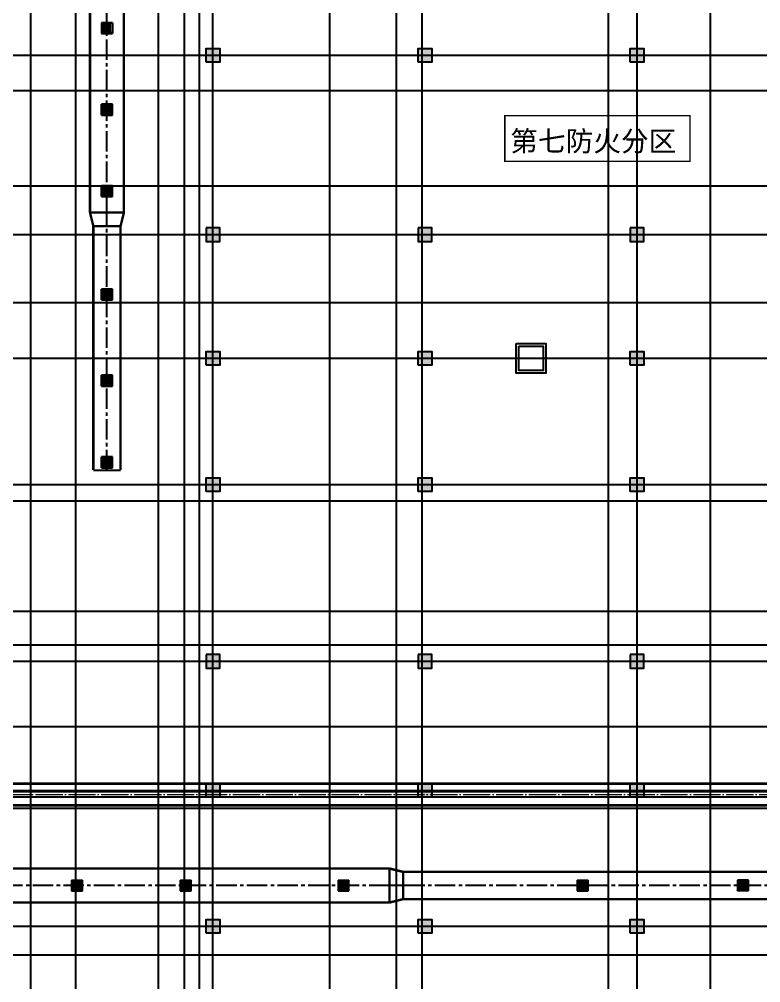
# Model space of a CAD drawing. Extents: x 369444 to 684549, y -549309 to 575337.
# Drawn here: x 484049 to 511324, y 335579 to 371032 of the extents above; entities that cross this region are included whole.
import ezdxf

# ---------------------------------------------------------------- set-up
doc = ezdxf.new("R2010")
doc.units = 0
doc.header["$LTSCALE"] = 1000
doc.header["$MEASUREMENT"] = 0
for name, pattern in [('CENTER2', [1.125, 0.75, -0.125, 0.125, -0.125]), ('DASH', [0.35, 0.25, -0.1]), ('DOTE', [2.42, 2, -0.2, 0.02, -0.2])]:
    doc.linetypes.add(name, pattern=pattern)
for name, color, linetype in [('COLUMN', 9, 'Continuous'), ('DOTE', 1, 'Continuous'), ('DUCT-排烟中心线', 5, 'CENTER2'), ('DUCT-排烟法兰', 4, 'Continuous'), ('DUCT-排烟管', 2, 'Continuous'), ('DUCT-排烟管端线', 4, 'Continuous'), ('WALL', 9, 'Continuous'), ('车库集水坑', 60, 'Continuous'), ('防火分区线', 7, 'Continuous'), ('风管标注', 3, 'Continuous')]:
    doc.layers.add(name, color=color, linetype=linetype)
doc.layers.add('DOTE2', color=122, linetype='DOTE', lineweight=9)
doc.styles.add('-黑体', font='simhei.ttf')

# ---------------------------------------------------------------- blocks, each defined once
blk = doc.blocks.new('column500')
h = blk.add_hatch(color=0)
h.dxf.hatch_style = 1
h.paths.add_polyline_path([(-216381, -381440), (-215881, -381440), (-215881, -380940), (-216381, -380940)])
at = {"color": 0}
blk.add_lwpolyline([(-216381, -381440), (-215881, -381440), (-215881, -380940), (-216381, -380940)], close=True, dxfattribs=at)
blk = doc.blocks.new('56154dghgh')
at = {"layer": '车库集水坑', "lineweight": -2}
for points in [[(525097111, 3952329891), (525098211, 3952329891), (525098211, 3952328791), (525097111, 3952328791)], [(525097211, 3952329791), (525098111, 3952329791), (525098111, 3952328891), (525097211, 3952328891)]]:
    blk.add_lwpolyline(points, close=True, dxfattribs=at)
blk = doc.blocks.new('N-风管')
at = {"color": 0}
for p, q in [((38489323119.553413, 3905465340.368528, 2600), (38489323030.664528, 3905465380.368528, 2600)), ((38489323030.664528, 3905465380.368528, 2600), (38489323030.664528, 3905464980.368528, 2600)), ((38489323430.664528, 3905465380.368528, 2600), (38489323030.664528, 3905465380.368528, 2600)), ((38489323193.627487, 3905465340.368528, 2600), (38489323193.627487, 3905465028.368528, 2600)), ((38489323267.701569, 3905465340.368528, 2600), (38489323267.701569, 3905465028.368528, 2600)), ((38489323430.664528, 3905465380.368528, 2600), (38489323341.775642, 3905465340.368528, 2600)), ((38489323030.664528, 3905464980.368528, 2600), (38489323119.553413, 3905465028.368528, 2600)), ((38489323030.664528, 3905464980.368528, 2600), (38489323430.664528, 3905464980.368528, 2600)), ((38489323430.664528, 3905464980.368528, 2600), (38489323341.775642, 3905465028.368528, 2600)), ((38489323430.664528, 3905462380.368544, 2600), (38489323030.664528, 3905462380.368544, 2600)), ((38489323030.664528, 3905462380.368544, 2600), (38489323119.553413, 3905462332.368544, 2600)), ((38489323430.664528, 3905462380.368544, 2600), (38489323341.775642, 3905462332.368544, 2600)), ((38489323430.664528, 3905461980.368544, 2600), (38489323430.664528, 3905462380.368544, 2600)), ((38489323030.664528, 3905461980.368544, 2600), (38489323119.553413, 3905462020.368544, 2600)), ((38489323193.627487, 3905462020.368544, 2600), (38489323193.627487, 3905462332.368544, 2600)), ((38489323267.701569, 3905462020.368544, 2600), (38489323267.701569, 3905462332.368544, 2600)), ((38489323341.775642, 3905462020.368544, 2600), (38489323430.664528, 3905461980.368544, 2600)), ((38489323030.664528, 3905461980.368544, 2600), (38489323430.664528, 3905461980.368544, 2600)), ((38489323430.664528, 3905459380.368544, 2600), (38489323030.664528, 3905459380.368544, 2600)), ((38489323030.664528, 3905459380.368544, 2600), (38489323119.553413, 3905459332.368544, 2600)), ((38489323193.627487, 3905459020.368544, 2600), (38489323193.627487, 3905459332.368544, 2600)), ((38489323267.701569, 3905459020.368544, 2600), (38489323267.701569, 3905459332.368544, 2600)), ((38489323430.664528, 3905459380.368544, 2600), (38489323341.775642, 3905459332.368544, 2600)), ((38489323430.664528, 3905458980.368544, 2600), (38489323430.664528, 3905459380.368544, 2600)), ((38489323030.664528, 3905458980.368544, 2600), (38489323119.553413, 3905459020.368544, 2600)), ((38489323030.664528, 3905458980.368544, 2600), (38489323430.664528, 3905458980.368544, 2600)), ((38489323341.775642, 3905459020.368544, 2600), (38489323430.664528, 3905458980.368544, 2600)), ((38489323430.664528, 3905455580, 2600), (38489323030.664528, 3905455580, 2600)), ((38489323030.664528, 3905455580, 2600), (38489323119.553413, 3905455532, 2600)), ((38489323193.627487, 3905455220, 2600), (38489323193.627487, 3905455532, 2600)), ((38489323267.701569, 3905455220, 2600), (38489323267.701569, 3905455532, 2600)), ((38489323430.664528, 3905455580, 2600), (38489323341.775642, 3905455532, 2600)), ((38489323430.664528, 3905455180, 2600), (38489323430.664528, 3905455580, 2600)), ((38489323030.664528, 3905455180, 2600), (38489323119.553413, 3905455220, 2600)), ((38489323030.664528, 3905455180, 2600), (38489323430.664528, 3905455180, 2600)), ((38489323341.775642, 3905455220, 2600), (38489323430.664528, 3905455180, 2600)), ((38489323430.664528, 3905452405.368588, 2600), (38489323030.664528, 3905452405.368588, 2600)), ((38489323030.664528, 3905452405.368588, 2600), (38489323119.553413, 3905452357.368588, 2600)), ((38489323193.627487, 3905452045.368588, 2600), (38489323193.627487, 3905452357.368588, 2600)), ((38489323267.701569, 3905452045.368588, 2600), (38489323267.701569, 3905452357.368588, 2600)), ((38489323430.664528, 3905452405.368588, 2600), (38489323341.775642, 3905452357.368588, 2600)), ((38489323430.664528, 3905452005.368588, 2600), (38489323430.664528, 3905452405.368588, 2600)), ((38489323030.664528, 3905452005.368588, 2600), (38489323119.553413, 3905452045.368588, 2600)), ((38489323030.664528, 3905452005.368588, 2600), (38489323430.664528, 3905452005.368588, 2600)), ((38489323341.775642, 3905452045.368588, 2600), (38489323430.664528, 3905452005.368588, 2600)), ((38489323430.664528, 3905449405.368588, 2600), (38489323030.664528, 3905449405.368588, 2600)), ((38489323030.664528, 3905449405.368588, 2600), (38489323119.553413, 3905449357.368588, 2600)), ((38489323193.627487, 3905449045.368588, 2600), (38489323193.627487, 3905449357.368588, 2600)), ((38489323267.701569, 3905449045.368588, 2600), (38489323267.701569, 3905449357.368588, 2600)), ((38489323430.664528, 3905449405.368588, 2600), (38489323341.775642, 3905449357.368588, 2600)), ((38489323430.664528, 3905449005.368588, 2600), (38489323430.664528, 3905449405.368588, 2600)), ((38489323030.664528, 3905449005.368588, 2600), (38489323119.553413, 3905449045.368588, 2600)), ((38489323030.664528, 3905449005.368588, 2600), (38489323430.664528, 3905449005.368588, 2600)), ((38489323341.775642, 3905449045.368588, 2600), (38489323430.664528, 3905449005.368588, 2600)), ((38489321930.783546, 3905433830.01368, 2600), (38489321930.783546, 3905433430.01368, 2600)), ((38489321930.783546, 3905433830.01368, 2600), (38489321970.783546, 3905433741.124792, 2600)), ((38489321970.783546, 3905433667.050717, 2600), (38489322282.783546, 3905433667.050717, 2600)), ((38489322330.783546, 3905433830.01368, 2600), (38489322282.783546, 3905433741.124792, 2600)), ((38489322330.783546, 3905433430.01368, 2600), (38489322330.783546, 3905433830.01368, 2600)), ((38489325930.283546, 3905433830.01368, 2600), (38489325930.283546, 3905433430.01368, 2600)), ((38489325930.283546, 3905433830.01368, 2600), (38489325970.283546, 3905433741.124792, 2600)), ((38489325970.283546, 3905433667.050717, 2600), (38489326282.283546, 3905433667.050717, 2600)), ((38489326330.283546, 3905433830.01368, 2600), (38489326282.283546, 3905433741.124792, 2600)), ((38489326330.283546, 3905433430.01368, 2600), (38489326330.283546, 3905433830.01368, 2600)), ((38489331730.283546, 3905433830.01368, 2600), (38489331730.283546, 3905433430.01368, 2600)), ((38489331730.283546, 3905433830.01368, 2600), (38489331770.283546, 3905433741.124792, 2600)), ((38489331770.283546, 3905433667.050717, 2600), (38489332082.283546, 3905433667.050717, 2600)), ((38489332130.283546, 3905433830.01368, 2600), (38489332082.283546, 3905433741.124792, 2600)), ((38489332130.283546, 3905433430.01368, 2600), (38489332130.283546, 3905433830.01368, 2600)), ((38489340529.783546, 3905433830.01368, 2600), (38489340529.783546, 3905433430.01368, 2600)), ((38489340529.783546, 3905433830.01368, 2600), (38489340569.783546, 3905433741.124792, 2600)), ((38489340569.783546, 3905433667.050717, 2600), (38489340881.783546, 3905433667.050717, 2600)), ((38489340929.783546, 3905433830.01368, 2600), (38489340881.783546, 3905433741.124792, 2600)), ((38489340929.783546, 3905433430.01368, 2600), (38489340929.783546, 3905433830.01368, 2600)), ((38489346430.664528, 3905433830.01368, 2600), (38489346478.664528, 3905433741.124792, 2600)), ((38489346830.664528, 3905433830.01368, 2600), (38489346430.664528, 3905433830.01368, 2600)), ((38489346430.664528, 3905433830.01368, 2600), (38489346430.664528, 3905433430.01368, 2600)), ((38489346790.664528, 3905433667.050717, 2600), (38489346478.664528, 3905433667.050717, 2600)), ((38489346790.664528, 3905433741.124792, 2600), (38489346830.664528, 3905433830.01368, 2600)), ((38489346830.664528, 3905433430.01368, 2600), (38489346830.664528, 3905433830.01368, 2600)), ((38489321970.783546, 3905433518.902569, 2600), (38489321930.783546, 3905433430.01368, 2600)), ((38489321930.783546, 3905433430.01368, 2600), (38489322330.783546, 3905433430.01368, 2600)), ((38489321970.783546, 3905433592.976644, 2600), (38489322282.783546, 3905433592.976644, 2600)), ((38489322330.783546, 3905433430.01368, 2600), (38489322282.783546, 3905433518.902569, 2600)), ((38489325970.283546, 3905433518.902569, 2600), (38489325930.283546, 3905433430.01368, 2600)), ((38489325930.283546, 3905433430.01368, 2600), (38489326330.283546, 3905433430.01368, 2600)), ((38489325970.283546, 3905433592.976644, 2600), (38489326282.283546, 3905433592.976644, 2600)), ((38489326330.283546, 3905433430.01368, 2600), (38489326282.283546, 3905433518.902569, 2600)), ((38489331770.283546, 3905433518.902569, 2600), (38489331730.283546, 3905433430.01368, 2600)), ((38489331730.283546, 3905433430.01368, 2600), (38489332130.283546, 3905433430.01368, 2600)), ((38489331770.283546, 3905433592.976644, 2600), (38489332082.283546, 3905433592.976644, 2600)), ((38489332130.283546, 3905433430.01368, 2600), (38489332082.283546, 3905433518.902569, 2600)), ((38489340569.783546, 3905433518.902569, 2600), (38489340529.783546, 3905433430.01368, 2600)), ((38489340529.783546, 3905433430.01368, 2600), (38489340929.783546, 3905433430.01368, 2600)), ((38489340569.783546, 3905433592.976644, 2600), (38489340881.783546, 3905433592.976644, 2600)), ((38489340929.783546, 3905433430.01368, 2600), (38489340881.783546, 3905433518.902569, 2600)), ((38489346430.664528, 3905433430.01368, 2600), (38489346478.664528, 3905433518.902569, 2600)), ((38489346790.664528, 3905433592.976644, 2600), (38489346478.664528, 3905433592.976644, 2600)), ((38489346830.664528, 3905433430.01368, 2600), (38489346790.664528, 3905433518.902569, 2600))]:
    blk.add_line(p, q, dxfattribs=at)
at = {"color": 0, "lineweight": 40}
for p, q in [((38489323341.775642, 3905465340.368528, 2600), (38489323119.553413, 3905465340.368528, 2600)), ((38489323119.553413, 3905465028.368528, 2600), (38489323119.553413, 3905465340.368528, 2600)), ((38489323341.775642, 3905465028.368528, 2600), (38489323341.775642, 3905465340.368528, 2600)), ((38489323119.553413, 3905465028.368528, 2600), (38489323341.775642, 3905465028.368528, 2600)), ((38489323341.775642, 3905462332.368544, 2600), (38489323119.553413, 3905462332.368544, 2600)), ((38489323119.553413, 3905462332.368544, 2600), (38489323119.553413, 3905462020.368544, 2600)), ((38489323119.553413, 3905462020.368544, 2600), (38489323341.775642, 3905462020.368544, 2600)), ((38489323341.775642, 3905462332.368544, 2600), (38489323341.775642, 3905462020.368544, 2600)), ((38489323341.775642, 3905459332.368544, 2600), (38489323119.553413, 3905459332.368544, 2600)), ((38489323119.553413, 3905459332.368544, 2600), (38489323119.553413, 3905459020.368544, 2600)), ((38489323341.775642, 3905459332.368544, 2600), (38489323341.775642, 3905459020.368544, 2600)), ((38489323119.553413, 3905459020.368544, 2600), (38489323341.775642, 3905459020.368544, 2600)), ((38489323341.775642, 3905455532, 2600), (38489323119.553413, 3905455532, 2600)), ((38489323119.553413, 3905455532, 2600), (38489323119.553413, 3905455220, 2600)), ((38489323341.775642, 3905455532, 2600), (38489323341.775642, 3905455220, 2600)), ((38489323119.553413, 3905455220, 2600), (38489323341.775642, 3905455220, 2600)), ((38489323341.775642, 3905452357.368588, 2600), (38489323119.553413, 3905452357.368588, 2600)), ((38489323119.553413, 3905452357.368588, 2600), (38489323119.553413, 3905452045.368588, 2600)), ((38489323341.775642, 3905452357.368588, 2600), (38489323341.775642, 3905452045.368588, 2600)), ((38489323119.553413, 3905452045.368588, 2600), (38489323341.775642, 3905452045.368588, 2600)), ((38489323341.775642, 3905449357.368588, 2600), (38489323119.553413, 3905449357.368588, 2600)), ((38489323119.553413, 3905449357.368588, 2600), (38489323119.553413, 3905449045.368588, 2600)), ((38489323341.775642, 3905449357.368588, 2600), (38489323341.775642, 3905449045.368588, 2600)), ((38489323119.553413, 3905449045.368588, 2600), (38489323341.775642, 3905449045.368588, 2600)), ((38489321970.783546, 3905433741.124792, 2600), (38489321970.783546, 3905433518.902569, 2600)), ((38489322282.783546, 3905433741.124792, 2600), (38489321970.783546, 3905433741.124792, 2600)), ((38489322282.783546, 3905433518.902569, 2600), (38489322282.783546, 3905433741.124792, 2600)), ((38489325970.283546, 3905433741.124792, 2600), (38489325970.283546, 3905433518.902569, 2600)), ((38489326282.283546, 3905433741.124792, 2600), (38489325970.283546, 3905433741.124792, 2600)), ((38489326282.283546, 3905433518.902569, 2600), (38489326282.283546, 3905433741.124792, 2600)), ((38489331770.283546, 3905433741.124792, 2600), (38489331770.283546, 3905433518.902569, 2600)), ((38489332082.283546, 3905433741.124792, 2600), (38489331770.283546, 3905433741.124792, 2600)), ((38489332082.283546, 3905433518.902569, 2600), (38489332082.283546, 3905433741.124792, 2600)), ((38489340569.783546, 3905433741.124792, 2600), (38489340569.783546, 3905433518.902569, 2600)), ((38489340881.783546, 3905433741.124792, 2600), (38489340569.783546, 3905433741.124792, 2600)), ((38489340881.783546, 3905433518.902569, 2600), (38489340881.783546, 3905433741.124792, 2600)), ((38489346478.664528, 3905433741.124792, 2600), (38489346478.664528, 3905433518.902569, 2600)), ((38489346478.664528, 3905433741.124792, 2600), (38489346790.664528, 3905433741.124792, 2600)), ((38489346790.664528, 3905433518.902569, 2600), (38489346790.664528, 3905433741.124792, 2600)), ((38489322282.783546, 3905433518.902569, 2600), (38489321970.783546, 3905433518.902569, 2600)), ((38489326282.283546, 3905433518.902569, 2600), (38489325970.283546, 3905433518.902569, 2600)), ((38489332082.283546, 3905433518.902569, 2600), (38489331770.283546, 3905433518.902569, 2600)), ((38489340881.783546, 3905433518.902569, 2600), (38489340569.783546, 3905433518.902569, 2600)), ((38489346478.664528, 3905433518.902569, 2600), (38489346790.664528, 3905433518.902569, 2600))]:
    blk.add_line(p, q, dxfattribs=at)
at = {"color": 0, "linetype": 'Continuous'}
for p, q in [((38489323430.664528, 3905465380.368528, 2600), (38489323430.664528, 3905464980.368528, 2600)), ((38489323030.664528, 3905461980.368544, 2600), (38489323030.664528, 3905462380.368544, 2600)), ((38489323030.664528, 3905458980.368544, 2600), (38489323030.664528, 3905459380.368544, 2600)), ((38489323030.664528, 3905455180, 2600), (38489323030.664528, 3905455580, 2600)), ((38489323030.664528, 3905452005.368588, 2600), (38489323030.664528, 3905452405.368588, 2600)), ((38489323030.664528, 3905449005.368588, 2600), (38489323030.664528, 3905449405.368588, 2600)), ((38489321930.783546, 3905433830.01368, 2600), (38489322330.783546, 3905433830.01368, 2600)), ((38489325930.283546, 3905433830.01368, 2600), (38489326330.283546, 3905433830.01368, 2600)), ((38489331730.283546, 3905433830.01368, 2600), (38489332130.283546, 3905433830.01368, 2600)), ((38489340529.783546, 3905433830.01368, 2600), (38489340929.783546, 3905433830.01368, 2600)), ((38489346830.664528, 3905433430.01368, 2600), (38489346430.664528, 3905433430.01368, 2600))]:
    blk.add_line(p, q, dxfattribs=at)
at = {"layer": 'DUCT-排烟中心线', "color": 0}
for p, q in [((38489323230.664528, 3905458392.073056), (38489323230.664543, 3905467038.071164)), ((38489323230.664528, 3905457891.873044), (38489323230.664528, 3905458391.873044)), ((38489323230.664528, 3905448915.073887), (38489323230.664528, 3905457891.673047)), ((38489333629.46006, 3905433630.01368), (38489318815.868156, 3905433630.013701)), ((38489334129.660072, 3905433630.01368), (38489333629.660072, 3905433630.01368)), ((38489352920.959229, 3905433630.01368), (38489334129.860069, 3905433630.01368))]:
    blk.add_line(p, q, dxfattribs=at)
at = {"layer": 'DUCT-排烟法兰', "color": 0}
for p, q in [((38489323885.664528, 3905458391.97305), (38489322575.664528, 3905458391.97305)), ((38489323760.664528, 3905457891.773045), (38489322700.664528, 3905457891.773045)), ((38489333629.560066, 3905434285.01368), (38489333629.560066, 3905432975.01368)), ((38489334129.760071, 3905434160.01368), (38489334129.760071, 3905433100.01368))]:
    blk.add_line(p, q, dxfattribs=at)
at = {"layer": 'DUCT-排烟管', "color": 0, "const_width": 90}
for points in [[(38489322605.664543, 3905467038.071165), (38489322605.664528, 3905458392.073057)], [(38489323855.664528, 3905458392.073055), (38489323855.664543, 3905467038.071163)], [(38489322730.664528, 3905457891.873044), (38489322605.664528, 3905458391.873044)], [(38489323730.664528, 3905457891.873044), (38489323855.664528, 3905458391.873044)], [(38489322730.664528, 3905457891.673047), (38489322730.664528, 3905448915.073887)], [(38489323730.664528, 3905448915.073887), (38489323730.664528, 3905457891.673047)], [(38489333629.46006, 3905434255.01368), (38489318815.868156, 3905434255.013701)], [(38489334129.660072, 3905434130.01368), (38489333629.660072, 3905434255.01368)], [(38489352920.959229, 3905434130.01368), (38489334129.860069, 3905434130.01368)], [(38489318815.868156, 3905433005.013701), (38489333629.46006, 3905433005.01368)], [(38489334129.660072, 3905433130.01368), (38489333629.660072, 3905433005.01368)], [(38489334129.860069, 3905433130.01368), (38489352920.959229, 3905433130.01368)]]:
    blk.add_lwpolyline(points, dxfattribs=at)
at = {"layer": 'DUCT-排烟管端线', "color": 0}
for p, q in [((38489322605.664528, 3905458392.073057), (38489323855.664528, 3905458392.073055)), ((38489323855.664528, 3905458391.873044), (38489322605.664528, 3905458391.873044)), ((38489322730.664528, 3905457891.873044), (38489323730.664528, 3905457891.873044)), ((38489323730.664528, 3905457891.673047), (38489322730.664528, 3905457891.673047)), ((38489322730.664528, 3905448915.073887), (38489323730.664528, 3905448915.073887)), ((38489333629.46006, 3905433005.01368), (38489333629.46006, 3905434255.01368)), ((38489333629.660072, 3905434255.01368), (38489333629.660072, 3905433005.01368)), ((38489334129.660072, 3905433130.01368), (38489334129.660072, 3905434130.01368)), ((38489334129.860069, 3905434130.01368), (38489334129.860069, 3905433130.01368))]:
    blk.add_line(p, q, dxfattribs=at)

msp = doc.modelspace()

# ---------------------------------------------------------------- linework, layer by layer
at = {"layer": 'DOTE', "color": 8}
for p, q in [((484474.5, 261807), (484474.5, 476704.8)), ((486124.5, 261807), (486124.5, 476704.8)), ((489174.5, 59364.2), (489174.5, 476704.8)), ((490124.5, 59364.2), (490124.5, 476704.8)), ((490674.5, 59364.2), (490674.5, 476704.8)), ((491174.5, 59364.2), (491174.5, 476704.8)), ((495474.5, 261807), (495474.5, 476704.8)), ((497924.5, 59364.2), (497924.5, 476704.8)), ((498874.5, 59364.2), (498874.5, 476704.8)), ((505724.5, 59364.2), (505724.5, 476704.8)), ((506774.5, 59364.2), (506774.5, 476704.8)), ((509474.5, 261807), (509474.5, 476704.8))]:
    msp.add_line(p, q, dxfattribs=at)
at = {"layer": 'DOTE', "color": 8, "lineweight": -2}
for p, q in [((377844.4, 369707), (624570.9, 369707)), ((377844.4, 368407), (624570.9, 368407)), ((377844.4, 364907), (624570.9, 364907)), ((377844.4, 363107), (624570.9, 363107)), ((377844.4, 360607), (624570.9, 360607)), ((377844.4, 358557), (624570.9, 358557)), ((377844.4, 353907), (624570.9, 353907)), ((377844.4, 353307), (624570.9, 353307)), ((377844.4, 349257), (624570.9, 349257)), ((377844.4, 348007), (624570.9, 348007)), ((377844.4, 347407), (624570.9, 347407)), ((377844.4, 345007), (624570.9, 345007)), ((377844.4, 342657), (624570.9, 342657)), ((377844.4, 342007), (624570.9, 342007)), ((377844.4, 337657), (624570.9, 337657)), ((377844.4, 336607), (624570.9, 336607))]:
    msp.add_line(p, q, dxfattribs=at)
at = {"layer": 'DOTE2', "linetype": 'DOTE', "ltscale": 0.5}
msp.add_lwpolyline([(435036.2, 342507), (555176.2, 342507)], dxfattribs=at)
at = {"layer": 'WALL', "linetype": 'ByBlock'}
for p, q in [((540374.5, 342607), (465074.7, 342607)), ((540474.5, 342407), (465074.7, 342407))]:
    msp.add_line(p, q, dxfattribs=at)
at = {"layer": '防火分区线', "color": 56, "linetype": 'DASH', "ltscale": 8, "const_width": 100}
for points in [[(540868.5, 390706.8), (540868.5, 342106.8), (464518.5, 342106.8), (464518.5, 390656.6)], [(540068.5, 389906.8), (540068.5, 342906.8), (465318.5, 342906.8), (465318.5, 389856.6)]]:
    msp.add_lwpolyline(points, dxfattribs=at)
at = {"layer": '防火分区线', "color": 3, "const_width": 50}
msp.add_lwpolyline([(508728, 367484.4), (501911, 367484.4), (501911, 365809), (508728, 365809)], close=True, dxfattribs=at)
at = {"layer": '防火分区线', "color": 130, "linetype": 'DASH', "ltscale": 8, "const_width": 100}
for points in [[(451074.5, 342907), (542174.5, 342907)], [(451874.5, 342107), (541374.5, 342107)]]:
    msp.add_lwpolyline(points, dxfattribs=at)

# ---------------------------------------------------------------- block references
at = {"layer": 'COLUMN', "color": 8, "xscale": -1, "rotation": 270}
for p in [(872364.4, 585837.9), (880164.4, 585837.9), (887964.4, 585837.9), (872364.4, 574687.9), (880164.4, 574687.9), (887964.4, 574687.9), (872364.4, 570037.9), (880164.4, 570037.9), (887964.4, 570037.9), (872364.4, 558787.9), (880164.4, 558787.9), (887964.4, 558787.9), (872364.4, 553787.9), (880164.4, 553787.9), (887964.4, 553787.9)]:
    msp.add_blockref('column500', p, dxfattribs=at)
at = {"layer": 'COLUMN', "color": 8, "rotation": 270}
for p in [(872364.4, 146976.1), (880164.4, 146976.1), (887964.4, 146976.1), (872364.4, 131276.1), (880164.4, 131276.1), (887964.4, 131276.1)]:
    msp.add_blockref('column500', p, dxfattribs=at)
at = {"layer": '车库集水坑', "lineweight": -2}
msp.add_blockref('56154dghgh', (-524594786.4, -3951970784.5, 96.7), dxfattribs=at)
at = {"layer": '风管标注', "color": 8}
msp.add_blockref('N-风管', (-38488835956.2, -3905094473.4), dxfattribs=at)

# ---------------------------------------------------------------- texts
at = {"layer": '防火分区线', "style": '-黑体'}
msp.add_text('第七防火分区', height=746.84, dxfattribs=at).set_placement((502109.3, 366175))

doc.saveas('drawing.dxf')
